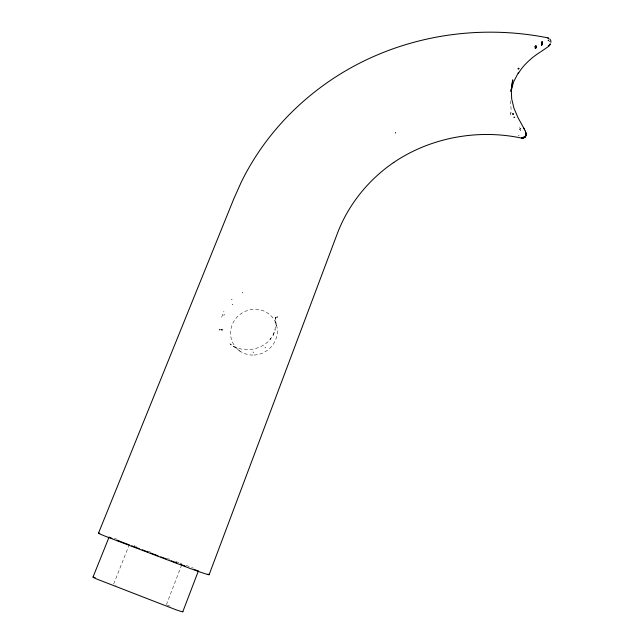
<?xml version="1.0" encoding="UTF-8"?>
<svg xmlns="http://www.w3.org/2000/svg" width="644" height="644" viewBox="0 0 644 644"><rect width="100%" height="100%" fill="white"/><g stroke="black" fill="none" stroke-linecap="round" stroke-linejoin="round"><path stroke-width="0.48" stroke-dasharray="3.22 2.42" d="M221.995 330.09L221.584 329.422L221.286 330.01L221.689 329.438L221.995 330.09L221.906 329.47M510.241 115.107L511.239 111.066L510.354 99.216M276.912 316.759L276.582 317.556L277.379 317.275L277.339 316.615L276.968 317.412M166.418 604.724L181.222 566.052M273.072 335.556L275.358 329.583M129.42 544.293L113.577 584.237A54.587 4.001 20.1 0 0 116.009 585.332M221.625 317.17L223.959 311.285M219.974 330.066L220.393 329.398L219.475 329.478L219.499 330.131L219.942 329.43M547.754 40.153L549.92 41.852M548.825 40.58L549.171 41.063M275.511 318.176L275.399 317.548L275.64 318.072C275.833 315.93 275.89 319.311 275.399 317.548M510.797 113.481L511.014 112.692M179.781 562.977L181.721 563.677M114.294 538.287L119.736 540.292M134.137 545.621L134.999 545.959M186.293 565.408L193.466 568.225M135.787 546.273L136.488 546.555M167.335 605.102L170.08 606.246M548.269 40.379L548.744 40.685L548.342 40.274M240.22 351.302L230.021 343.856C245.235 356.229 273.225 347.897 275.366 326.919C275.769 326.733 275.801 319.802 275.181 317.983L276.928 326.846M275.914 317.878L275.6 317.387L275.696 318.023M221.262 329.398L221.665 330.034L221.584 329.422M178.863 562.647A43.285 1.554 20.2 0 1 174.154 560.964M169.823 559.386A43.285 1.554 20.2 0 1 167.271 558.453M150.406 552.101A43.285 1.554 20.2 0 1 147.79 551.087M519.958 128.245L520.698 129.162L519.684 127.681L519.958 128.245M270.118 339.235L270.77 338.301L270.118 339.235M224.233 314.586L223.895 315.23L224.233 314.586M518.46 67.926L517.808 68.908L518.46 67.926M519.652 129.388L520.441 130.45L519.652 129.388M519.048 135.248L518.629 135.369L519.048 135.248M231.727 299.146L231.993 299.541L231.727 299.146M265.505 347.688L264.998 347.494L265.505 347.688M519.338 68.489L518.452 69.367L519.338 68.489M232.822 304.274L232.371 304.346L232.822 304.274M395.36 132.382L395.77 133.236L395.36 132.382M242.337 292.473L242.386 292.956L242.337 292.473M253.374 352.461L253.012 351.97L253.374 352.461M222.172 329.543L222.277 330.163L222.172 329.543M224.201 335.814L224.201 335.814M254.122 355.045A23.715 22.572 -31.9 0 0 274.135 319.73A23.715 22.572 -31.9 0 0 233.611 321.767A23.715 22.572 -31.9 0 0 254.122 355.045"/><path stroke-width="0.97" d="M518.501 72.434L513.526 81.989L511.022 91.529M550.934 42.424L550.789 40.548L549.944 39.147M511.062 91.263L512.737 79.848L511.207 90.16M512.817 114.077L512.874 113.666L513.429 114.197M550.177 44.05C547.77 47.173 548.076 47.141 550.258 43.945L549.509 45.386L548.221 46.167M209.123 574.698L337.311 233.587C348.227 204.752 368.392 179.765 393.814 162.401L393.404 162.674C430.401 137.51 477.671 128.864 521.35 138.049L521.89 138.114L521.35 138.049M93.726 577.145L93.219 577.056A7.607 0.58 19.9 0 0 97.88 579.471L174.146 609.063A7.672 0.596 20.2 0 0 182.775 611.8L198.449 570.777M93.01 577.08L109.126 536.991M98.524 533.079L233.708 199.06L241.089 182.502C268.918 125.242 318.659 79.735 377.126 55.006L377.529 54.829C430.828 32.248 490.865 26.493 547.585 37.811M521.672 138.082L523.427 138.017C519.225 138.355 526.22 138.307 525.834 135.683C527.106 133.872 524.554 130.04 526.253 134.016L525.399 131.948M525.609 136.222L525.786 133.388L525.762 135.691L526.229 134.58L526.253 133.944L525.198 136.584L523.677 137.462L521.914 137.542L524.224 137.164L525.882 135.57L524.852 137.172L523.371 138.033L525.303 136.713M518.348 73.513C523.202 64.883 532.789 56.712 540.413 51.995M182.912 611.8L182.405 611.406M541.837 45.233L542.457 43.003L542.208 41.61L541.435 45.386L542.457 43.454L541.797 41.804M547.843 46.923L541.057 51.6M525.874 133.968C526.438 136.391 524.103 137.921 521.914 137.47M521.914 137.542L522.501 137.534M548.342 38.729L548.905 38.809L548.35 38.656M94.579 577.378L95.111 577.539M196.468 570.23L197.249 570.479M194.512 569.562L195.543 569.924M117.796 540.525L129.025 544.784M131.827 545.846L139.313 548.688M142.123 549.751L147.734 551.884M150.543 552.946L158.022 555.788M160.831 556.851L166.442 558.984M171.119 560.755L176.738 562.888M180.481 564.305L185.158 566.084M111.058 537.925L111.951 538.287M109.738 537.362L110.317 537.619M525.037 130.829L525.689 131.827M525.077 130.555L517.937 117.498L513.96 108.256L511.674 98.798L511.288 89.379M524.288 129.098L523.459 127.633M512.874 113.666L513.091 114.334M99.82 533.337A15.07 0.555 20.1 0 0 99.015 533.135A18.845 0.7 20.1 0 0 110.8 538.352L187.315 567.388A19.006 0.725 20.3 0 0 208.584 574.706A15.214 0.58 20.3 0 0 208.004 574.078M535.261 48.389L536.307 47.6L535.261 48.389M535.969 45.732L534.995 46.875L535.969 45.732M536.267 46.754L535.245 47.785L536.267 46.754M514.588 117.482L514.073 117.208L514.588 117.482M548.624 38.221L548.02 38.044L548.624 38.221"/></g></svg>
